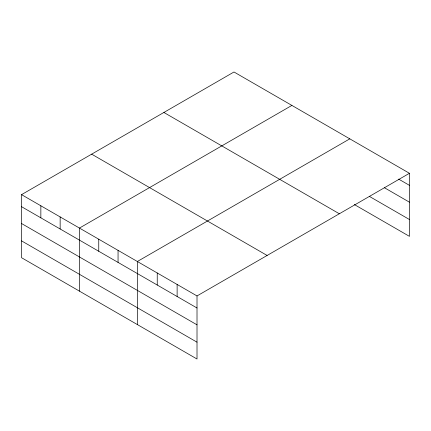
<?xml version="1.0" encoding="UTF-8"?>
<svg xmlns="http://www.w3.org/2000/svg" width="431" height="431" viewBox="0 0 431 431"><rect width="100%" height="100%" fill="white"/><g stroke="black" fill="none" stroke-linecap="round" stroke-linejoin="round"><path stroke-width="0.65" d="M21.55 194.64L197.01 295.941L197.01 359.012L21.55 257.711L21.55 194.64L233.99 71.988L409.45 173.289L409.45 236.36L354.336 204.542M291.889 105.417L79.455 228.069L79.455 291.14M349.794 138.847L137.354 261.498L137.354 324.57M197.01 295.941L409.45 173.289M398.653 179.113L409.45 185.341M384.452 187.744L409.45 202.182M369.679 196.563L409.45 219.524M163.882 112.464L339.348 213.765M91.652 154.163L267.118 255.464M21.55 206.691L197.01 307.993M21.55 223.527L197.01 324.829M21.55 240.875L197.01 342.176M177.125 284.46L177.125 296.512M157.24 272.979L157.24 285.031M118.056 250.352L118.056 262.409M98.753 239.21L98.753 251.262M60.151 216.922L60.151 228.98M40.853 205.781L40.853 217.833"/></g></svg>
